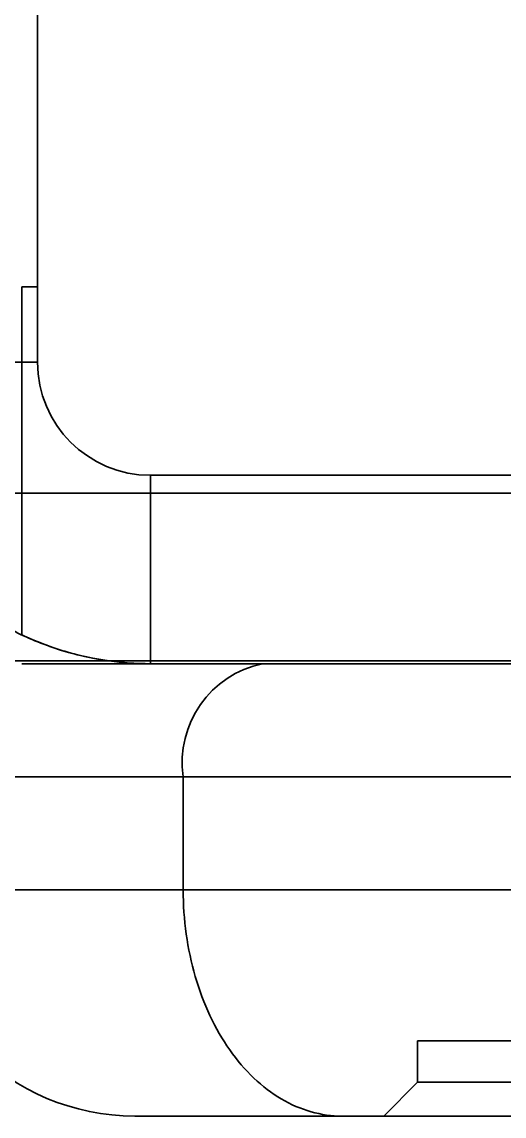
# Model space of a CAD drawing. Header units: millimetres. Extents: x -176 to 3932, y -325 to 2058.
# Drawn here: x 1359.72 to 1372.51, y 1366.31 to 1395.34 of the extents above; entities that cross this region are included whole.
import ezdxf

# ---------------------------------------------------------------- set-up
doc = ezdxf.new("R2010")
doc.units = ezdxf.units.MM

# ---------------------------------------------------------------- blocks, each defined once
blk = doc.blocks.new('Drawing View2')
at = {"color": 7, "linetype": 'Continuous', "lineweight": 35}
for p, q in [((1222.914, -15), (1222.914, -32)), ((1222.914, -15), (1222.914, -32)), ((1222.5, -30), (1222.5, -39.235)), ((1222.914, -30), (1222.5, -30)), ((1222.5, -30), (1222.5, -39.235)), ((1222.5, -30), (1222.914, -30)), ((1222.914, -32), (1222.914, -30)), ((1222.914, -30), (1222.914, -32)), ((1222.914, -32), (1217.914, -32)), ((1217.914, -32), (1222.914, -32)), ((1262.086, -35), (1225.914, -35)), ((1225.914, -35), (1262.086, -35)), ((1225.914, -35), (1262.086, -35)), ((1225.914, -35), (1225.914, -40)), ((1225.914, -35), (1262.086, -35)), ((1225.914, -35), (1225.914, -40)), ((1204, -35.47), (1284, -35.47)), ((1204, -35.47), (1284, -35.47)), ((1204, -39.925), (1284, -39.925)), ((1204, -39.925), (1284, -39.925)), ((1259.016, -40), (1222.5, -40)), ((1259.016, -40), (1222.5, -40)), ((1225.914, -40), (1262.086, -40)), ((1225.914, -40), (1262.086, -40)), ((1262.086, -40), (1225.914, -40)), ((1225.914, -40), (1262.086, -40)), ((1228.984, -40), (1228.888, -40)), ((1228.984, -40), (1228.888, -40)), ((1228.984, -40), (1265.5, -40)), ((1228.984, -40), (1265.5, -40)), ((1261.221, -43), (1219.5, -43)), ((1261.221, -43), (1219.5, -43)), ((1226.779, -46), (1226.779, -43)), ((1226.779, -43), (1268.5, -43)), ((1226.779, -46), (1226.779, -43)), ((1226.779, -43), (1268.5, -43)), ((1261.221, -46), (1219.5, -46)), ((1261.221, -46), (1219.5, -46)), ((1226.779, -46), (1268.5, -46)), ((1226.779, -46), (1268.5, -46)), ((1233, -50), (1233, -51.1)), ((1233, -50), (1233, -51.1)), ((1251.732, -50), (1233, -50)), ((1251.732, -50), (1233, -50)), ((1233, -51.1), (1232.1, -52)), ((1233, -51.1), (1232.1, -52)), ((1251.732, -51.1), (1233, -51.1)), ((1251.732, -51.1), (1233, -51.1)), ((1257.003, -52), (1225.5, -52)), ((1257.003, -52), (1225.5, -52)), ((1230.939, -52), (1230.997, -52)), ((1230.939, -52), (1230.997, -52)), ((1230.997, -52), (1262.5, -52)), ((1230.997, -52), (1262.5, -52)), ((1252.364, -52), (1232.1, -52)), ((1252.364, -52), (1232.1, -52))]:
    blk.add_line(p, q, dxfattribs=at)
at = {"color": 7, "linetype": 'Continuous', "lineweight": 35, "flags": 128}
blk.add_lwpolyline([(1230.997, -52), (1230.893, -51.998), (1230.79, -51.993), (1230.686, -51.984), (1230.583, -51.971), (1230.48, -51.955), (1230.378, -51.935), (1230.276, -51.912), (1230.174, -51.885), (1230.073, -51.854), (1229.972, -51.82), (1229.872, -51.783), (1229.773, -51.742), (1229.674, -51.697), (1229.576, -51.649), (1229.479, -51.598), (1229.383, -51.543), (1229.288, -51.485), (1229.194, -51.424), (1229.101, -51.359), (1229.009, -51.292), (1228.918, -51.221), (1228.829, -51.146), (1228.74, -51.069), (1228.654, -50.989), (1228.568, -50.906), (1228.484, -50.819), (1228.402, -50.73), (1228.321, -50.638), (1228.242, -50.543), (1228.165, -50.446), (1228.089, -50.345), (1228.015, -50.243), (1227.942, -50.137), (1227.872, -50.029), (1227.803, -49.919), (1227.737, -49.806), (1227.672, -49.691), (1227.609, -49.574), (1227.549, -49.455), (1227.49, -49.333), (1227.434, -49.21), (1227.379, -49.085), (1227.327, -48.957), (1227.277, -48.828), (1227.23, -48.698), (1227.184, -48.565), (1227.141, -48.431), (1227.1, -48.296), (1227.062, -48.159), (1227.026, -48.021), (1226.992, -47.882), (1226.961, -47.742), (1226.932, -47.6), (1226.906, -47.458), (1226.882, -47.315), (1226.86, -47.171), (1226.842, -47.026), (1226.825, -46.88), (1226.811, -46.734), (1226.8, -46.588), (1226.791, -46.441), (1226.785, -46.294), (1226.781, -46.147), (1226.779, -46)], dxfattribs=at)
blk.add_lwpolyline([(1230.997, -52), (1230.893, -51.998), (1230.79, -51.993), (1230.686, -51.984), (1230.583, -51.971), (1230.48, -51.955), (1230.378, -51.935), (1230.276, -51.912), (1230.174, -51.885), (1230.073, -51.854), (1229.972, -51.82), (1229.872, -51.783), (1229.773, -51.742), (1229.674, -51.697), (1229.576, -51.649), (1229.479, -51.598), (1229.383, -51.543), (1229.288, -51.485), (1229.194, -51.424), (1229.101, -51.359), (1229.009, -51.292), (1228.918, -51.221), (1228.829, -51.146), (1228.74, -51.069), (1228.654, -50.989), (1228.568, -50.906), (1228.484, -50.819), (1228.402, -50.73), (1228.321, -50.638), (1228.242, -50.543), (1228.165, -50.446), (1228.089, -50.345), (1228.015, -50.243), (1227.942, -50.137), (1227.872, -50.029), (1227.803, -49.919), (1227.737, -49.806), (1227.672, -49.691), (1227.609, -49.574), (1227.549, -49.455), (1227.49, -49.333), (1227.434, -49.21), (1227.379, -49.085), (1227.327, -48.957), (1227.277, -48.828), (1227.23, -48.698), (1227.184, -48.565), (1227.141, -48.431), (1227.1, -48.296), (1227.062, -48.159), (1227.026, -48.021), (1226.992, -47.882), (1226.961, -47.742), (1226.932, -47.6), (1226.906, -47.458), (1226.882, -47.315), (1226.86, -47.171), (1226.842, -47.026), (1226.825, -46.88), (1226.811, -46.734), (1226.8, -46.588), (1226.791, -46.441), (1226.785, -46.294), (1226.781, -46.147), (1226.779, -46)], dxfattribs=at)
at = {"color": 7, "linetype": 'Continuous', "lineweight": 35}
for centre, radius, start, end in [((1225.914, -32), 3, 180, 270), ((1225.914, -32), 3, 180, 270), ((1225.914, -32), 3, 180, 270), ((1225.914, -32), 3, 180, 270), ((1225.914, -32), 8, 244.7393, 270), ((1225.914, -32), 8, 244.7393, 270), ((1229.424, -42.617), 2.672, 101.5666, 188.2323), ((1229.424, -42.617), 2.672, 101.5666, 188.2323), ((1225.5, -46), 6, 180, 269.9986), ((1225.5, -46), 6, 180, 269.9986)]:
    blk.add_arc(centre, radius, start, end, dxfattribs=at)
for points, knots in [([(1217.914, -32), (1217.919, -32.22), (1217.93, -32.659), (1218.015, -33.317), (1218.151, -33.969), (1218.342, -34.611), (1218.592, -35.248), (1218.903, -35.875), (1219.279, -36.489), (1219.716, -37.076), (1220.182, -37.595), (1220.665, -38.048), (1221.153, -38.439), (1221.679, -38.797), (1222.242, -39.118), (1222.842, -39.396), (1223.474, -39.627), (1224.131, -39.808), (1224.763, -39.925), (1225.359, -39.989), (1225.729, -39.996), (1225.914, -40)], [0, 0, 0, 0, 0.057895, 0.1159956, 0.174153, 0.2322288, 0.2901029, 0.3500996, 0.410295, 0.4704537, 0.5304002, 0.5790157, 0.6277912, 0.6765364, 0.7251105, 0.7740907, 0.8233098, 0.8724964, 0.9214322, 0.9607165, 1, 1, 1, 1]), ([(1217.914, -32), (1217.919, -32.219), (1217.93, -32.659), (1218.015, -33.316), (1218.151, -33.968), (1218.342, -34.611), (1218.591, -35.247), (1218.903, -35.874), (1219.279, -36.488), (1219.716, -37.075), (1220.182, -37.594), (1220.665, -38.047), (1221.153, -38.438), (1221.679, -38.797), (1222.241, -39.118), (1222.841, -39.396), (1223.474, -39.627), (1224.131, -39.808), (1224.763, -39.924), (1225.359, -39.989), (1225.729, -39.996), (1225.914, -40)], [0, 0, 0, 0, 0.057883, 0.115972, 0.174118, 0.232182, 0.290044, 0.350044, 0.410242, 0.470404, 0.530353, 0.578971, 0.627748, 0.676495, 0.725072, 0.774054, 0.823275, 0.872464, 0.921402, 0.960701, 1, 1, 1, 1])]:
    blk.add_open_spline(points, degree=3, knots=knots, dxfattribs=at)

msp = doc.modelspace()

# ---------------------------------------------------------------- block references
at = {"linetype": 'Continuous', "lineweight": 0}
msp.add_blockref('Drawing View2', (137.216, 1418.307), dxfattribs=at)

doc.saveas('drawing.dxf')
